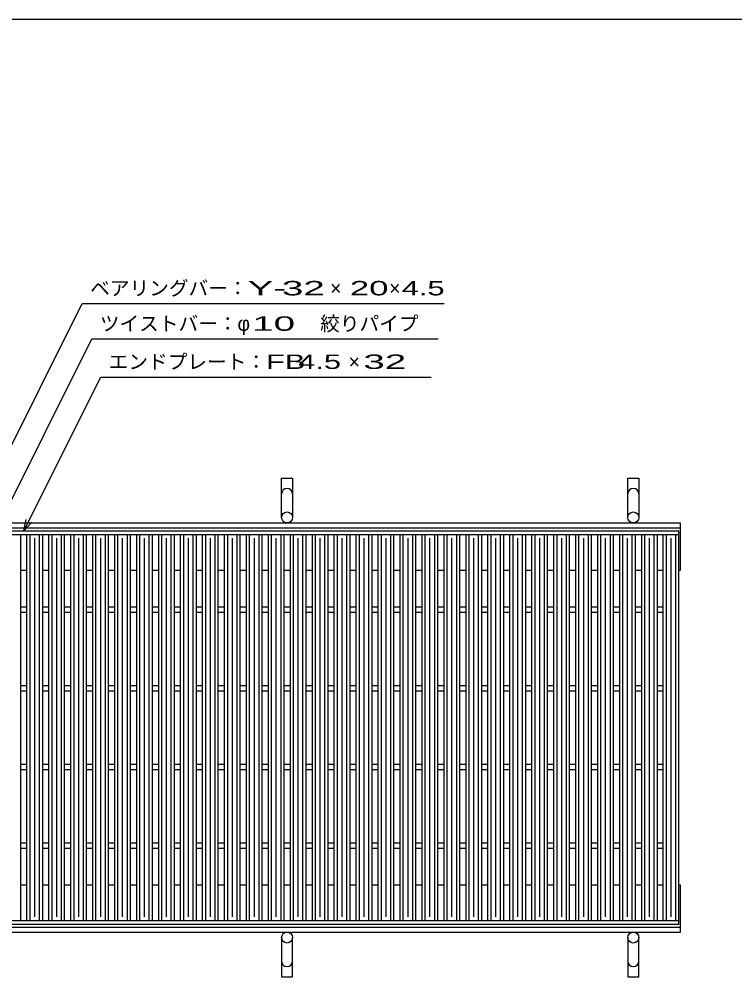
# Model space of a CAD drawing. Units: millimetres, scale not verified. Extents: x -1820 to 1724, y -1285 to 1059.
# Drawn here: x -1268 to -359, y -158 to 1059 of the extents above; entities that cross this region are included whole.
import ezdxf
from ezdxf.enums import TextEntityAlignment as Align

# ---------------------------------------------------------------- set-up
doc = ezdxf.new("R2010")
doc.units = ezdxf.units.MM
doc.header["$LTSCALE"] = 10
for name, color, linetype, lineweight in [('0_2', 150, 'Continuous', 25), ('16', 3, 'Continuous', 25), ('19', 6, 'Continuous', 25), ('22', 2, 'Continuous', 25)]:
    doc.layers.add(name, color=color, linetype=linetype, lineweight=lineweight)
doc.styles.add('ベクトル', font='')
doc.styles.get('ベクトル').set_extended_font_data('ベクトル')

msp = doc.modelspace()

# ---------------------------------------------------------------- linework, layer by layer
at = {"layer": '0_2'}
msp.add_line((-1736, 1059), (1724, 1059), dxfattribs=at)
at = {"layer": '16'}
for p, q in [((-1426, 408.5), (-430, 408.5)), ((-1426, 404), (-430, 404)), ((-1286.5, 404), (-1266.5, 404)), ((-1266.5, -87), (-1266.5, 404)), ((-1258.6, -87), (-1258.6, 404)), ((-1258.6, 404), (-1238.6, 404)), ((-1254.6, -87), (-1254.6, 404)), ((-1242.6, -87), (-1242.6, 404)), ((-1238.6, -87), (-1238.6, 404)), ((-1230.7, -87), (-1230.7, 404)), ((-1230.7, 404), (-1210.7, 404)), ((-1226.7, -87), (-1226.7, 404)), ((-1214.7, -87), (-1214.7, 404)), ((-1210.7, -87), (-1210.7, 404)), ((-1202.8, -87), (-1202.8, 404)), ((-1202.8, 404), (-1182.8, 404)), ((-1198.8, -87), (-1198.8, 404)), ((-1186.8, -87), (-1186.8, 404)), ((-1182.8, -87), (-1182.8, 404)), ((-1174.9, -87), (-1174.9, 404)), ((-1174.9, 404), (-1154.9, 404)), ((-1170.9, -87), (-1170.9, 404)), ((-1158.9, -87), (-1158.9, 404)), ((-1154.9, -87), (-1154.9, 404)), ((-1147, -87), (-1147, 404)), ((-1147, 404), (-1127, 404)), ((-1143, -87), (-1143, 404)), ((-1131, -87), (-1131, 404)), ((-1127, -87), (-1127, 404)), ((-1119.1, -87), (-1119.1, 404)), ((-1119.1, 404), (-1099.1, 404)), ((-1115.1, -87), (-1115.1, 404)), ((-1103.1, -87), (-1103.1, 404)), ((-1099.1, -87), (-1099.1, 404)), ((-1091.2, -87), (-1091.2, 404)), ((-1091.2, 404), (-1071.2, 404)), ((-1087.2, -87), (-1087.2, 404)), ((-1075.2, -87), (-1075.2, 404)), ((-1071.2, -87), (-1071.2, 404)), ((-1063.3, -87), (-1063.3, 404)), ((-1063.3, 404), (-1043.3, 404)), ((-1059.3, -87), (-1059.3, 404)), ((-1047.3, -87), (-1047.3, 404)), ((-1043.3, -87), (-1043.3, 404)), ((-1035.4, -87), (-1035.4, 404)), ((-1035.4, 404), (-1015.4, 404)), ((-1031.4, -87), (-1031.4, 404)), ((-1019.4, -87), (-1019.4, 404)), ((-1015.4, -87), (-1015.4, 404)), ((-1007.5, -87), (-1007.5, 404)), ((-1007.5, 404), (-987.5, 404)), ((-1003.5, -87), (-1003.5, 404)), ((-991.5, -87), (-991.5, 404)), ((-987.5, -87), (-987.5, 404)), ((-979.6, -87), (-979.6, 404)), ((-979.6, 404), (-959.6, 404)), ((-975.6, -87), (-975.6, 404)), ((-963.6, -87), (-963.6, 404)), ((-959.6, -87), (-959.6, 404)), ((-951.7, -87), (-951.7, 404)), ((-951.7, 404), (-931.7, 404)), ((-947.7, -87), (-947.7, 404)), ((-935.7, -87), (-935.7, 404)), ((-931.7, -87), (-931.7, 404)), ((-923.8, -87), (-923.8, 404)), ((-923.8, 404), (-903.8, 404)), ((-919.8, -87), (-919.8, 404)), ((-907.8, -87), (-907.8, 404)), ((-903.8, -87), (-903.8, 404)), ((-895.9, -87), (-895.9, 404)), ((-895.9, 404), (-875.9, 404)), ((-891.9, -87), (-891.9, 404)), ((-879.9, -87), (-879.9, 404)), ((-875.9, -87), (-875.9, 404)), ((-868, -87), (-868, 404)), ((-868, 404), (-848, 404)), ((-864, -87), (-864, 404)), ((-852, -87), (-852, 404)), ((-848, -87), (-848, 404)), ((-840.1, -87), (-840.1, 404)), ((-840.1, 404), (-820.1, 404)), ((-836.1, -87), (-836.1, 404)), ((-824.1, -87), (-824.1, 404)), ((-820.1, -87), (-820.1, 404)), ((-812.2, -87), (-812.2, 404)), ((-812.2, 404), (-792.2, 404)), ((-808.2, -87), (-808.2, 404)), ((-796.2, -87), (-796.2, 404)), ((-792.2, -87), (-792.2, 404)), ((-784.3, -87), (-784.3, 404)), ((-784.3, 404), (-764.3, 404)), ((-780.3, -87), (-780.3, 404)), ((-768.3, -87), (-768.3, 404)), ((-764.3, -87), (-764.3, 404)), ((-756.4, -87), (-756.4, 404)), ((-756.4, 404), (-736.4, 404)), ((-752.4, -87), (-752.4, 404)), ((-740.4, -87), (-740.4, 404)), ((-736.4, -87), (-736.4, 404)), ((-728.5, -87), (-728.5, 404)), ((-728.5, 404), (-708.5, 404)), ((-724.5, -87), (-724.5, 404)), ((-712.5, -87), (-712.5, 404)), ((-708.5, -87), (-708.5, 404)), ((-700.6, -87), (-700.6, 404)), ((-700.6, 404), (-680.6, 404)), ((-696.6, -87), (-696.6, 404)), ((-684.6, -87), (-684.6, 404)), ((-680.6, -87), (-680.6, 404)), ((-672.7, -87), (-672.7, 404)), ((-672.7, 404), (-652.7, 404)), ((-668.7, -87), (-668.7, 404)), ((-656.7, -87), (-656.7, 404)), ((-652.7, -87), (-652.7, 404)), ((-644.8, -87), (-644.8, 404)), ((-644.8, 404), (-624.8, 404)), ((-640.8, -87), (-640.8, 404)), ((-628.8, -87), (-628.8, 404)), ((-624.8, -87), (-624.8, 404)), ((-616.9, -87), (-616.9, 404)), ((-616.9, 404), (-596.9, 404)), ((-612.9, -87), (-612.9, 404)), ((-600.9, -87), (-600.9, 404)), ((-596.9, -87), (-596.9, 404)), ((-589, -87), (-589, 404)), ((-589, 404), (-569, 404)), ((-585, -87), (-585, 404)), ((-573, -87), (-573, 404)), ((-569, -87), (-569, 404)), ((-561.1, -87), (-561.1, 404)), ((-561.1, 404), (-541.1, 404)), ((-557.1, -87), (-557.1, 404)), ((-545.1, -87), (-545.1, 404)), ((-541.1, -87), (-541.1, 404)), ((-533.2, -87), (-533.2, 404)), ((-533.2, 404), (-513.2, 404)), ((-529.2, -87), (-529.2, 404)), ((-517.2, -87), (-517.2, 404)), ((-513.2, -87), (-513.2, 404)), ((-505.3, -87), (-505.3, 404)), ((-505.3, 404), (-485.3, 404)), ((-501.3, -87), (-501.3, 404)), ((-489.3, -87), (-489.3, 404)), ((-485.3, -87), (-485.3, 404)), ((-477.4, -87), (-477.4, 404)), ((-477.4, 404), (-457.4, 404)), ((-473.4, -87), (-473.4, 404)), ((-461.4, -87), (-461.4, 404)), ((-457.4, -87), (-457.4, 404)), ((-450, -87), (-450, 404)), ((-450, 404), (-430, 404)), ((-446, -87), (-446, 404)), ((-434, -87), (-434, 404)), ((-430, 404), (-430, 408.5)), ((-430, -87), (-430, 404)), ((-1248.6, -82), (-1248.6, 399)), ((-1220.7, -82), (-1220.7, 399)), ((-1192.8, -82), (-1192.8, 399)), ((-1164.9, -82), (-1164.9, 399)), ((-1137, -82), (-1137, 399)), ((-1109.1, -82), (-1109.1, 399)), ((-1081.2, -82), (-1081.2, 399)), ((-1053.3, -82), (-1053.3, 399)), ((-1025.4, -82), (-1025.4, 399)), ((-997.5, -82), (-997.5, 399)), ((-969.6, -82), (-969.6, 399)), ((-941.7, -82), (-941.7, 399)), ((-913.8, -82), (-913.8, 399)), ((-885.9, -82), (-885.9, 399)), ((-858, -82), (-858, 399)), ((-830.1, -82), (-830.1, 399)), ((-802.2, -82), (-802.2, 399)), ((-774.3, -82), (-774.3, 399)), ((-746.4, -82), (-746.4, 399)), ((-718.5, -82), (-718.5, 399)), ((-690.6, -82), (-690.6, 399)), ((-662.7, -82), (-662.7, 399)), ((-634.8, -82), (-634.8, 399)), ((-606.9, -82), (-606.9, 399)), ((-579, -82), (-579, 399)), ((-551.1, -82), (-551.1, 399)), ((-523.2, -82), (-523.2, 399)), ((-495.3, -82), (-495.3, 399)), ((-467.4, -82), (-467.4, 399)), ((-440, -82), (-440, 399)), ((-1266.5, 312), (-1258.6, 312)), ((-1266.5, 305), (-1258.6, 305)), ((-1238.6, 312), (-1230.7, 312)), ((-1238.6, 305), (-1230.7, 305)), ((-1210.7, 312), (-1202.8, 312)), ((-1210.7, 305), (-1202.8, 305)), ((-1182.8, 312), (-1174.9, 312)), ((-1182.8, 305), (-1174.9, 305)), ((-1154.9, 312), (-1147, 312)), ((-1154.9, 305), (-1147, 305)), ((-1127, 312), (-1119.1, 312)), ((-1127, 305), (-1119.1, 305)), ((-1099.1, 312), (-1091.2, 312)), ((-1099.1, 305), (-1091.2, 305)), ((-1071.2, 312), (-1063.3, 312)), ((-1071.2, 305), (-1063.3, 305)), ((-1043.3, 312), (-1035.4, 312)), ((-1043.3, 305), (-1035.4, 305)), ((-1015.4, 312), (-1007.5, 312)), ((-1015.4, 305), (-1007.5, 305)), ((-987.5, 312), (-979.6, 312)), ((-987.5, 305), (-979.6, 305)), ((-959.6, 312), (-951.7, 312)), ((-959.6, 305), (-951.7, 305)), ((-931.7, 312), (-923.8, 312)), ((-931.7, 305), (-923.8, 305)), ((-903.8, 312), (-895.9, 312)), ((-903.8, 305), (-895.9, 305)), ((-875.9, 312), (-868, 312)), ((-875.9, 305), (-868, 305)), ((-848, 312), (-840.1, 312)), ((-848, 305), (-840.1, 305)), ((-820.1, 312), (-812.2, 312)), ((-820.1, 305), (-812.2, 305)), ((-792.2, 312), (-784.3, 312)), ((-792.2, 305), (-784.3, 305)), ((-764.3, 312), (-756.4, 312)), ((-764.3, 305), (-756.4, 305)), ((-736.4, 312), (-728.5, 312)), ((-736.4, 305), (-728.5, 305)), ((-708.5, 312), (-700.6, 312)), ((-708.5, 305), (-700.6, 305)), ((-680.6, 312), (-672.7, 312)), ((-680.6, 305), (-672.7, 305)), ((-652.7, 312), (-644.8, 312)), ((-652.7, 305), (-644.8, 305)), ((-624.8, 312), (-616.9, 312)), ((-624.8, 305), (-616.9, 305)), ((-596.9, 312), (-589, 312)), ((-596.9, 305), (-589, 305)), ((-569, 312), (-561.1, 312)), ((-569, 305), (-561.1, 305)), ((-541.1, 312), (-533.2, 312)), ((-541.1, 305), (-533.2, 305)), ((-513.2, 312), (-505.3, 312)), ((-513.2, 305), (-505.3, 305)), ((-485.3, 312), (-477.4, 312)), ((-485.3, 305), (-477.4, 305)), ((-457.4, 312), (-450, 312)), ((-457.4, 305), (-450, 305)), ((-1266.5, 212), (-1258.6, 212)), ((-1238.6, 212), (-1230.7, 212)), ((-1210.7, 212), (-1202.8, 212)), ((-1182.8, 212), (-1174.9, 212)), ((-1154.9, 212), (-1147, 212)), ((-1127, 212), (-1119.1, 212)), ((-1099.1, 212), (-1091.2, 212)), ((-1071.2, 212), (-1063.3, 212)), ((-1043.3, 212), (-1035.4, 212)), ((-1015.4, 212), (-1007.5, 212)), ((-987.5, 212), (-979.6, 212)), ((-959.6, 212), (-951.7, 212)), ((-931.7, 212), (-923.8, 212)), ((-903.8, 212), (-895.9, 212)), ((-875.9, 212), (-868, 212)), ((-848, 212), (-840.1, 212)), ((-820.1, 212), (-812.2, 212)), ((-792.2, 212), (-784.3, 212)), ((-764.3, 212), (-756.4, 212)), ((-736.4, 212), (-728.5, 212)), ((-708.5, 212), (-700.6, 212)), ((-680.6, 212), (-672.7, 212)), ((-652.7, 212), (-644.8, 212)), ((-624.8, 212), (-616.9, 212)), ((-596.9, 212), (-589, 212)), ((-569, 212), (-561.1, 212)), ((-541.1, 212), (-533.2, 212)), ((-513.2, 212), (-505.3, 212)), ((-485.3, 212), (-477.4, 212)), ((-457.4, 212), (-450, 212)), ((-1266.5, 205), (-1258.6, 205)), ((-1238.6, 205), (-1230.7, 205)), ((-1210.7, 205), (-1202.8, 205)), ((-1182.8, 205), (-1174.9, 205)), ((-1154.9, 205), (-1147, 205)), ((-1127, 205), (-1119.1, 205)), ((-1099.1, 205), (-1091.2, 205)), ((-1071.2, 205), (-1063.3, 205)), ((-1043.3, 205), (-1035.4, 205)), ((-1015.4, 205), (-1007.5, 205)), ((-987.5, 205), (-979.6, 205)), ((-959.6, 205), (-951.7, 205)), ((-931.7, 205), (-923.8, 205)), ((-903.8, 205), (-895.9, 205)), ((-875.9, 205), (-868, 205)), ((-848, 205), (-840.1, 205)), ((-820.1, 205), (-812.2, 205)), ((-792.2, 205), (-784.3, 205)), ((-764.3, 205), (-756.4, 205)), ((-736.4, 205), (-728.5, 205)), ((-708.5, 205), (-700.6, 205)), ((-680.6, 205), (-672.7, 205)), ((-652.7, 205), (-644.8, 205)), ((-624.8, 205), (-616.9, 205)), ((-596.9, 205), (-589, 205)), ((-569, 205), (-561.1, 205)), ((-541.1, 205), (-533.2, 205)), ((-513.2, 205), (-505.3, 205)), ((-485.3, 205), (-477.4, 205)), ((-457.4, 205), (-450, 205)), ((-1266.5, 112), (-1258.6, 112)), ((-1238.6, 112), (-1230.7, 112)), ((-1210.7, 112), (-1202.8, 112)), ((-1182.8, 112), (-1174.9, 112)), ((-1154.9, 112), (-1147, 112)), ((-1127, 112), (-1119.1, 112)), ((-1099.1, 112), (-1091.2, 112)), ((-1071.2, 112), (-1063.3, 112)), ((-1043.3, 112), (-1035.4, 112)), ((-1015.4, 112), (-1007.5, 112)), ((-987.5, 112), (-979.6, 112)), ((-959.6, 112), (-951.7, 112)), ((-931.7, 112), (-923.8, 112)), ((-903.8, 112), (-895.9, 112)), ((-875.9, 112), (-868, 112)), ((-848, 112), (-840.1, 112)), ((-820.1, 112), (-812.2, 112)), ((-792.2, 112), (-784.3, 112)), ((-764.3, 112), (-756.4, 112)), ((-736.4, 112), (-728.5, 112)), ((-708.5, 112), (-700.6, 112)), ((-680.6, 112), (-672.7, 112)), ((-652.7, 112), (-644.8, 112)), ((-624.8, 112), (-616.9, 112)), ((-596.9, 112), (-589, 112)), ((-569, 112), (-561.1, 112)), ((-541.1, 112), (-533.2, 112)), ((-513.2, 112), (-505.3, 112)), ((-485.3, 112), (-477.4, 112)), ((-457.4, 112), (-450, 112)), ((-1266.5, 105), (-1258.6, 105)), ((-1238.6, 105), (-1230.7, 105)), ((-1210.7, 105), (-1202.8, 105)), ((-1182.8, 105), (-1174.9, 105)), ((-1154.9, 105), (-1147, 105)), ((-1127, 105), (-1119.1, 105)), ((-1099.1, 105), (-1091.2, 105)), ((-1071.2, 105), (-1063.3, 105)), ((-1043.3, 105), (-1035.4, 105)), ((-1015.4, 105), (-1007.5, 105)), ((-987.5, 105), (-979.6, 105)), ((-959.6, 105), (-951.7, 105)), ((-931.7, 105), (-923.8, 105)), ((-903.8, 105), (-895.9, 105)), ((-875.9, 105), (-868, 105)), ((-848, 105), (-840.1, 105)), ((-820.1, 105), (-812.2, 105)), ((-792.2, 105), (-784.3, 105)), ((-764.3, 105), (-756.4, 105)), ((-736.4, 105), (-728.5, 105)), ((-708.5, 105), (-700.6, 105)), ((-680.6, 105), (-672.7, 105)), ((-652.7, 105), (-644.8, 105)), ((-624.8, 105), (-616.9, 105)), ((-596.9, 105), (-589, 105)), ((-569, 105), (-561.1, 105)), ((-541.1, 105), (-533.2, 105)), ((-513.2, 105), (-505.3, 105)), ((-485.3, 105), (-477.4, 105)), ((-457.4, 105), (-450, 105)), ((-1266.5, 12), (-1258.6, 12)), ((-1266.5, 5), (-1258.6, 5)), ((-1238.6, 12), (-1230.7, 12)), ((-1238.6, 5), (-1230.7, 5)), ((-1210.7, 12), (-1202.8, 12)), ((-1210.7, 5), (-1202.8, 5)), ((-1182.8, 12), (-1174.9, 12)), ((-1182.8, 5), (-1174.9, 5)), ((-1154.9, 12), (-1147, 12)), ((-1154.9, 5), (-1147, 5)), ((-1127, 12), (-1119.1, 12)), ((-1127, 5), (-1119.1, 5)), ((-1099.1, 12), (-1091.2, 12)), ((-1099.1, 5), (-1091.2, 5)), ((-1071.2, 12), (-1063.3, 12)), ((-1071.2, 5), (-1063.3, 5)), ((-1043.3, 12), (-1035.4, 12)), ((-1043.3, 5), (-1035.4, 5)), ((-1015.4, 12), (-1007.5, 12)), ((-1015.4, 5), (-1007.5, 5)), ((-987.5, 12), (-979.6, 12)), ((-987.5, 5), (-979.6, 5)), ((-959.6, 12), (-951.7, 12)), ((-959.6, 5), (-951.7, 5)), ((-931.7, 12), (-923.8, 12)), ((-931.7, 5), (-923.8, 5)), ((-903.8, 12), (-895.9, 12)), ((-903.8, 5), (-895.9, 5)), ((-875.9, 12), (-868, 12)), ((-875.9, 5), (-868, 5)), ((-848, 12), (-840.1, 12)), ((-848, 5), (-840.1, 5)), ((-820.1, 12), (-812.2, 12)), ((-820.1, 5), (-812.2, 5)), ((-792.2, 12), (-784.3, 12)), ((-792.2, 5), (-784.3, 5)), ((-764.3, 12), (-756.4, 12)), ((-764.3, 5), (-756.4, 5)), ((-736.4, 12), (-728.5, 12)), ((-736.4, 5), (-728.5, 5)), ((-708.5, 12), (-700.6, 12)), ((-708.5, 5), (-700.6, 5)), ((-680.6, 12), (-672.7, 12)), ((-680.6, 5), (-672.7, 5)), ((-652.7, 12), (-644.8, 12)), ((-652.7, 5), (-644.8, 5)), ((-624.8, 12), (-616.9, 12)), ((-624.8, 5), (-616.9, 5)), ((-596.9, 12), (-589, 12)), ((-596.9, 5), (-589, 5)), ((-569, 12), (-561.1, 12)), ((-569, 5), (-561.1, 5)), ((-541.1, 12), (-533.2, 12)), ((-541.1, 5), (-533.2, 5)), ((-513.2, 12), (-505.3, 12)), ((-513.2, 5), (-505.3, 5)), ((-485.3, 12), (-477.4, 12)), ((-485.3, 5), (-477.4, 5)), ((-457.4, 12), (-450, 12)), ((-457.4, 5), (-450, 5)), ((-1426, -87), (-430, -87)), ((-1426, -91.5), (-430, -91.5)), ((-1286.5, -87), (-1266.5, -87)), ((-1258.6, -87), (-1238.6, -87)), ((-1230.7, -87), (-1210.7, -87)), ((-1202.8, -87), (-1182.8, -87)), ((-1174.9, -87), (-1154.9, -87)), ((-1147, -87), (-1127, -87)), ((-1119.1, -87), (-1099.1, -87)), ((-1091.2, -87), (-1071.2, -87)), ((-1063.3, -87), (-1043.3, -87)), ((-1035.4, -87), (-1015.4, -87)), ((-1007.5, -87), (-987.5, -87)), ((-979.6, -87), (-959.6, -87)), ((-951.7, -87), (-931.7, -87)), ((-923.8, -87), (-903.8, -87)), ((-895.9, -87), (-875.9, -87)), ((-868, -87), (-848, -87)), ((-840.1, -87), (-820.1, -87)), ((-812.2, -87), (-792.2, -87)), ((-784.3, -87), (-764.3, -87)), ((-756.4, -87), (-736.4, -87)), ((-728.5, -87), (-708.5, -87)), ((-700.6, -87), (-680.6, -87)), ((-672.7, -87), (-652.7, -87)), ((-644.8, -87), (-624.8, -87)), ((-616.9, -87), (-596.9, -87)), ((-589, -87), (-569, -87)), ((-561.1, -87), (-541.1, -87)), ((-533.2, -87), (-513.2, -87)), ((-505.3, -87), (-485.3, -87)), ((-477.4, -87), (-457.4, -87)), ((-450, -87), (-430, -87)), ((-430, -91.5), (-430, -87))]:
    msp.add_line(p, q, dxfattribs=at)
at = {"layer": '19'}
for p, q in [((-935, 425.5), (-935, 475.5)), ((-935, 475.5), (-921, 475.5)), ((-921, 475.5), (-921, 425.5)), ((-495, 425.5), (-495, 475.5)), ((-495, 475.5), (-481, 475.5)), ((-481, 475.5), (-481, 425.5)), ((-1428, 418.5), (-428, 418.5)), ((-428, 358.5), (-428, 418.5)), ((-1428, 412.5), (-428, 412.5)), ((-1266.5, 358.5), (-1258.6, 358.5)), ((-1238.6, 358.5), (-1230.7, 358.5)), ((-1210.7, 358.5), (-1202.8, 358.5)), ((-1182.8, 358.5), (-1174.9, 358.5)), ((-1154.9, 358.5), (-1147, 358.5)), ((-1127, 358.5), (-1119.1, 358.5)), ((-1099.1, 358.5), (-1091.2, 358.5)), ((-1071.2, 358.5), (-1063.3, 358.5)), ((-1043.3, 358.5), (-1035.4, 358.5)), ((-1015.4, 358.5), (-1007.5, 358.5)), ((-987.5, 358.5), (-979.6, 358.5)), ((-959.6, 358.5), (-951.7, 358.5)), ((-931.7, 358.5), (-923.8, 358.5)), ((-903.8, 358.5), (-895.9, 358.5)), ((-875.9, 358.5), (-868, 358.5)), ((-848, 358.5), (-840.1, 358.5)), ((-820.1, 358.5), (-812.2, 358.5)), ((-792.2, 358.5), (-784.3, 358.5)), ((-764.3, 358.5), (-756.4, 358.5)), ((-736.4, 358.5), (-728.5, 358.5)), ((-708.5, 358.5), (-700.6, 358.5)), ((-680.6, 358.5), (-672.7, 358.5)), ((-652.7, 358.5), (-644.8, 358.5)), ((-624.8, 358.5), (-616.9, 358.5)), ((-596.9, 358.5), (-589, 358.5)), ((-569, 358.5), (-561.1, 358.5)), ((-541.1, 358.5), (-533.7, 358.5)), ((-513.2, 358.5), (-505.8, 358.5)), ((-485.3, 358.5), (-477.9, 358.5)), ((-457.4, 358.5), (-450, 358.5)), ((-430, 358.5), (-428, 358.5)), ((-1266.5, -41.5), (-1258.6, -41.5)), ((-1238.6, -41.5), (-1230.7, -41.5)), ((-1210.7, -41.5), (-1202.8, -41.5)), ((-1182.8, -41.5), (-1174.9, -41.5)), ((-1154.9, -41.5), (-1147, -41.5)), ((-1127, -41.5), (-1119.1, -41.5)), ((-1099.1, -41.5), (-1091.2, -41.5)), ((-1071.2, -41.5), (-1063.3, -41.5)), ((-1043.3, -41.5), (-1035.4, -41.5)), ((-1015.4, -41.5), (-1007.5, -41.5)), ((-987.5, -41.5), (-979.6, -41.5)), ((-959.6, -41.5), (-951.7, -41.5)), ((-931.7, -41.5), (-923.8, -41.5)), ((-903.8, -41.5), (-895.9, -41.5)), ((-875.9, -41.5), (-868, -41.5)), ((-848, -41.5), (-840.1, -41.5)), ((-820.1, -41.5), (-812.2, -41.5)), ((-792.2, -41.5), (-784.3, -41.5)), ((-764.3, -41.5), (-756.4, -41.5)), ((-736.4, -41.5), (-728.5, -41.5)), ((-708.5, -41.5), (-700.6, -41.5)), ((-680.6, -41.5), (-672.7, -41.5)), ((-652.7, -41.5), (-644.8, -41.5)), ((-624.8, -41.5), (-616.9, -41.5)), ((-596.9, -41.5), (-589, -41.5)), ((-569, -41.5), (-561.1, -41.5)), ((-541.1, -41.5), (-533.7, -41.5)), ((-513.2, -41.5), (-505.8, -41.5)), ((-485.3, -41.5), (-477.9, -41.5)), ((-457.4, -41.5), (-450, -41.5)), ((-430, -41.5), (-428, -41.5)), ((-428, -101.5), (-428, -41.5)), ((-1428, -95.5), (-428, -95.5)), ((-1428, -101.5), (-428, -101.5)), ((-935, -108.5), (-935, -158.5)), ((-921, -158.5), (-921, -108.5)), ((-495, -108.5), (-495, -158.5)), ((-481, -158.5), (-481, -108.5)), ((-935, -158.5), (-921, -158.5)), ((-495, -158.5), (-481, -158.5))]:
    msp.add_line(p, q, dxfattribs=at)
for centre in [(-928, 425.5), (-488, 425.5), (-928, -108.5), (-488, -108.5)]:
    msp.add_circle(centre, 7, dxfattribs=at)
for centre, start, end in [((-928, 455.5), 0, 180), ((-488, 455.5), 0, 180), ((-928, -138.5), 180, 0), ((-488, -138.5), 180, 0)]:
    msp.add_arc(centre, 7, start, end, dxfattribs=at)
at = {"layer": '22', "color": 4}
for p, q in [((-1406, 262), (-1188.25, 697.5)), ((-1188.25, 697.5), (-728.25, 697.5)), ((-1346.25, 312), (-1176, 652.5)), ((-1176, 652.5), (-736, 652.5)), ((-1262.55, 408.5), (-1164.8, 604)), ((-1164.8, 604), (-744.8, 604)), ((-1262.55, 408.5), (-1259.55, 423.1)), ((-1262.55, 408.5), (-1252.55, 419.5))]:
    msp.add_line(p, q, dxfattribs=at)

# ---------------------------------------------------------------- texts
at = {"layer": '22', "style": 'ベクトル'}
for s, p in [('ベアリングバー：', (-1178.25, 717)), ('×', (-873.25, 717)), ('×', (-798.25, 717)), ('ツイストバー：', (-1166, 672)), ('絞りパイプ', (-886, 672)), ('φ', (-991, 672)), ('エンドプレート：', (-1154.8, 623.5)), ('×', (-849.8, 623.5))]:
    msp.add_text(s, height=18.33, dxfattribs=at).set_placement(p, align=Align.MIDDLE_LEFT)
for s, width, p in [('Y-', 2, (-978.25, 717)), (' 32 ', 2, (-948.25, 717)), ('20', 1.8, (-848.25, 717)), (' 4.5 ', 1.6, (-793.25, 717)), (' 10 ', 2, (-986, 672)), ('FB', 1.6, (-954.8, 623.5)), (' 4.5 ', 1.6, (-924.8, 623.5)), (' 32 ', 2, (-844.8, 623.5))]:
    msp.add_text(s, height=18.33, dxfattribs=dict(at, width=width)).set_placement(p, align=Align.MIDDLE_LEFT)

doc.saveas('drawing.dxf')
